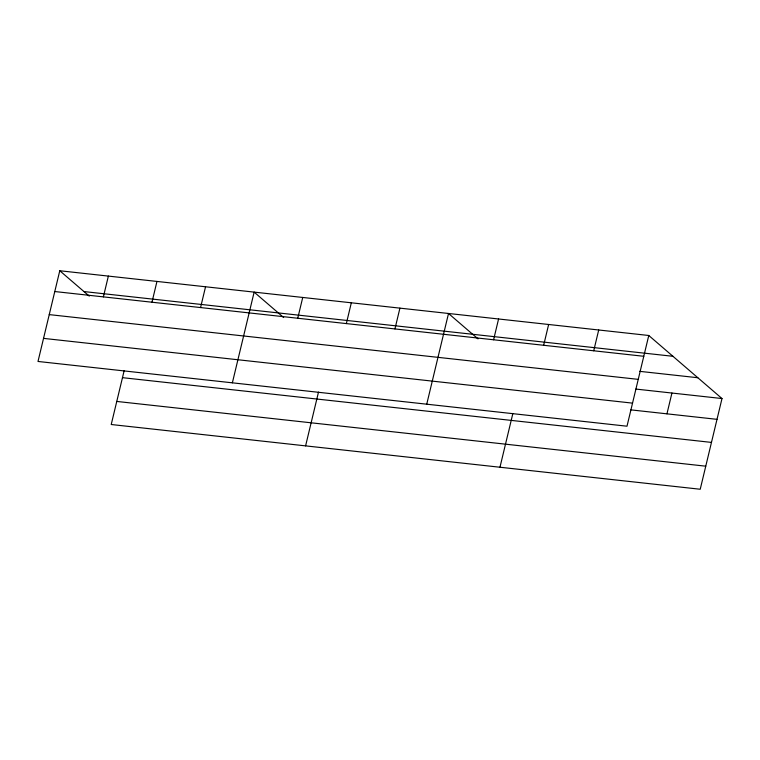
<?xml version="1.0" encoding="UTF-8"?>
<svg xmlns="http://www.w3.org/2000/svg" width="760" height="760" viewBox="0 0 760 760"><rect width="100%" height="100%" fill="white"/><g stroke="black" fill="none" stroke-linecap="round" stroke-linejoin="round"><path stroke-width="1.14" d="M59.774 270.75L38 361.456L627 426.208L648.774 335.492L59.774 270.75L89.281 296.144M103.379 296.885L108.366 276.089M124.136 370.737L111.226 424.507L700.226 489.25L722 398.544L648.774 335.492M151.971 302.224L156.959 281.428M200.564 307.562L205.552 286.767M232.37 382.822L254.144 292.115L283.642 317.509M297.749 318.25L302.736 297.454M305.596 445.873L318.497 392.103M346.341 323.589L351.329 302.793M394.934 328.928L399.921 308.142M426.74 404.187L448.514 313.481L478.012 338.884M493.591 339.777L498.579 318.981M499.966 467.238L512.867 413.469M543.656 345.277L548.644 324.482M593.721 350.778L598.709 329.992M666.947 413.829L671.935 393.043M83.942 291.555L672.942 356.298M54.786 291.536L643.786 356.288M639.625 371.336L697.832 377.739M49.248 314.611L638.248 379.363M635.844 389.072L722 398.544M43.538 338.38L632.538 403.132M630.847 409.868L717.012 419.339M122.474 377.663L711.464 442.405M116.764 401.432L705.764 466.184"/></g></svg>
